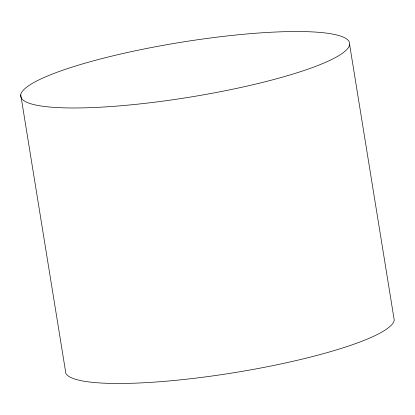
<?xml version="1.0" encoding="UTF-8"?>
<svg xmlns="http://www.w3.org/2000/svg" width="415" height="415" viewBox="0 0 415 415"><rect width="100%" height="100%" fill="white"/><g stroke="black" fill="none" stroke-linecap="round" stroke-linejoin="round"><path stroke-width="0.62" d="M349.627 44.638A166.581 27.779 -9.2 0 1 99.107 107.272A166.581 27.779 -9.2 0 1 106.831 57.348A166.581 27.779 -9.2 0 1 349.627 44.638L394.25 320.136A166.581 27.779 -9.2 0 1 225.35 374.071A166.581 27.779 -9.2 0 1 65.373 370.362L20.75 94.864"/></g></svg>
